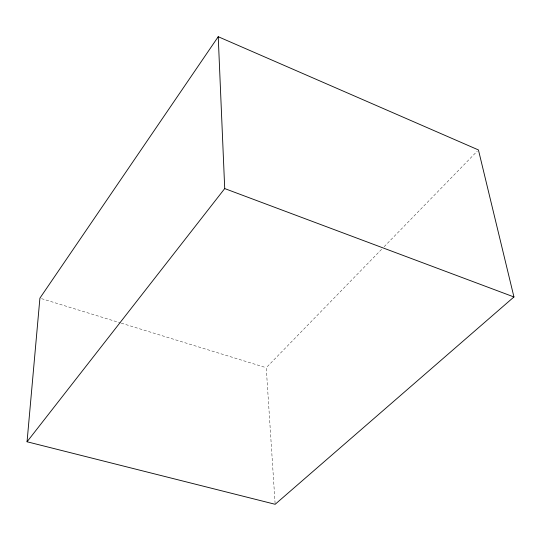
<?xml version="1.0" encoding="UTF-8"?>
<svg xmlns="http://www.w3.org/2000/svg" width="541" height="541" viewBox="0 0 541 541"><rect width="100%" height="100%" fill="white"/><g stroke="black" fill="none" stroke-linecap="round" stroke-linejoin="round"><path stroke-width="0.41" stroke-dasharray="2.71 2.03" d="M275.105 503.448L266.24 367.711L381.77 249.144M384.13 246.723L477.257 151.142M41.515 298.646L120.454 322.903M121.258 323.153L266.24 367.711"/><path stroke-width="0.81" d="M27.05 441.767L39.906 298.152L218.226 36.714L478.433 149.931L513.95 296.962L275.159 504.286L27.05 441.767L224.718 188.579L218.226 36.714M224.718 188.579L513.95 296.962"/></g></svg>
